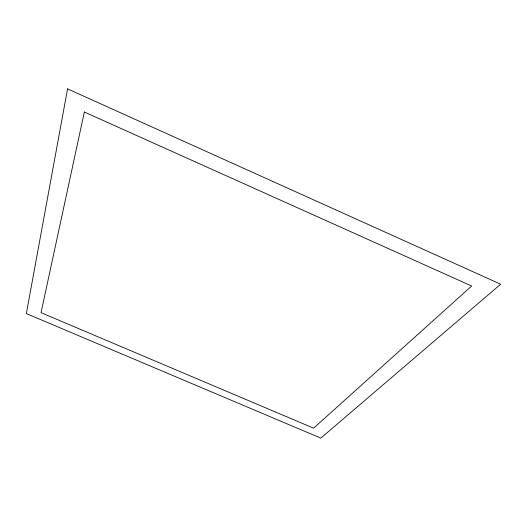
<?xml version="1.0" encoding="UTF-8"?>
<svg xmlns="http://www.w3.org/2000/svg" width="527" height="527" viewBox="0 0 527 527"><rect width="100%" height="100%" fill="white"/><g stroke="black" fill="none" stroke-linecap="round" stroke-linejoin="round"><path stroke-width="0.79" d="M67.561 88.879L26.35 313.578L320.818 438.121L500.65 284.211L67.561 88.879M84.346 112.02L41.034 312.669L313.605 428.174L471.652 286.009L84.346 112.02"/></g></svg>
